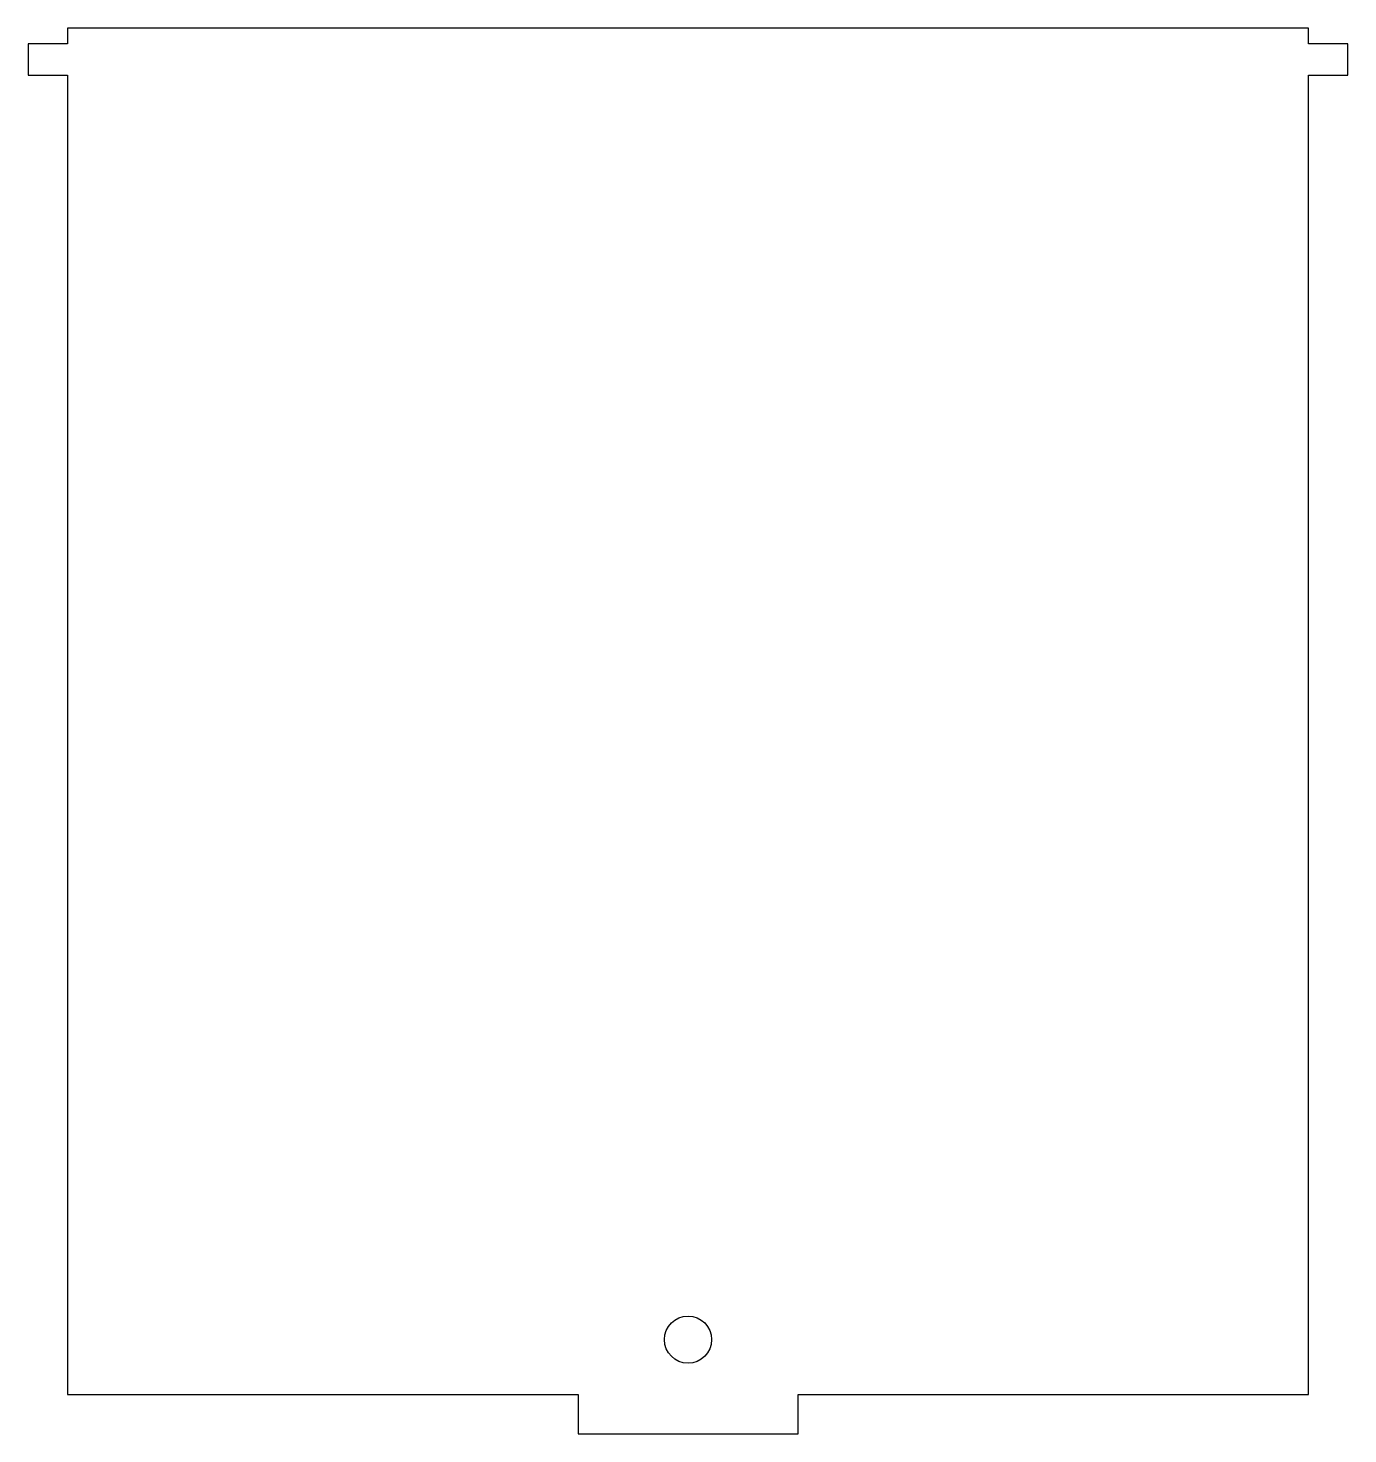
# Model space of a CAD drawing. Header units: millimetres. Extents: x -88 to 80, y -77 to 102.
import ezdxf

# ---------------------------------------------------------------- set-up
doc = ezdxf.new("R2010")
doc.units = ezdxf.units.MM

msp = doc.modelspace()

# ---------------------------------------------------------------- linework, layer by layer
at = {"color": 7, "linetype": 'Continuous', "lineweight": 25}
for p, q in [((75.44, 101.68), (-82.56, 101.68)), ((-82.56, 101.68), (-82.56, 99.68)), ((75.44, 99.68), (75.44, 101.68)), ((-87.56, 99.68), (-87.56, 95.68)), ((-82.56, 99.68), (-87.56, 99.68)), ((80.44, 99.68), (75.44, 99.68)), ((80.44, 95.68), (80.44, 99.68)), ((-87.56, 95.68), (-82.56, 95.68)), ((-82.56, 95.68), (-82.56, -72.32)), ((75.44, 95.68), (80.44, 95.68)), ((75.44, -72.32), (75.44, 95.68)), ((-82.56, -72.32), (-17.56, -72.32)), ((-17.56, -72.32), (-17.56, -77.32)), ((10.44, -72.32), (75.44, -72.32)), ((10.44, -77.32), (10.44, -72.32)), ((-17.56, -77.32), (10.44, -77.32))]:
    msp.add_line(p, q, dxfattribs=at)
msp.add_circle((-3.56, -65.32), 3, dxfattribs=at)

doc.saveas('drawing.dxf')
